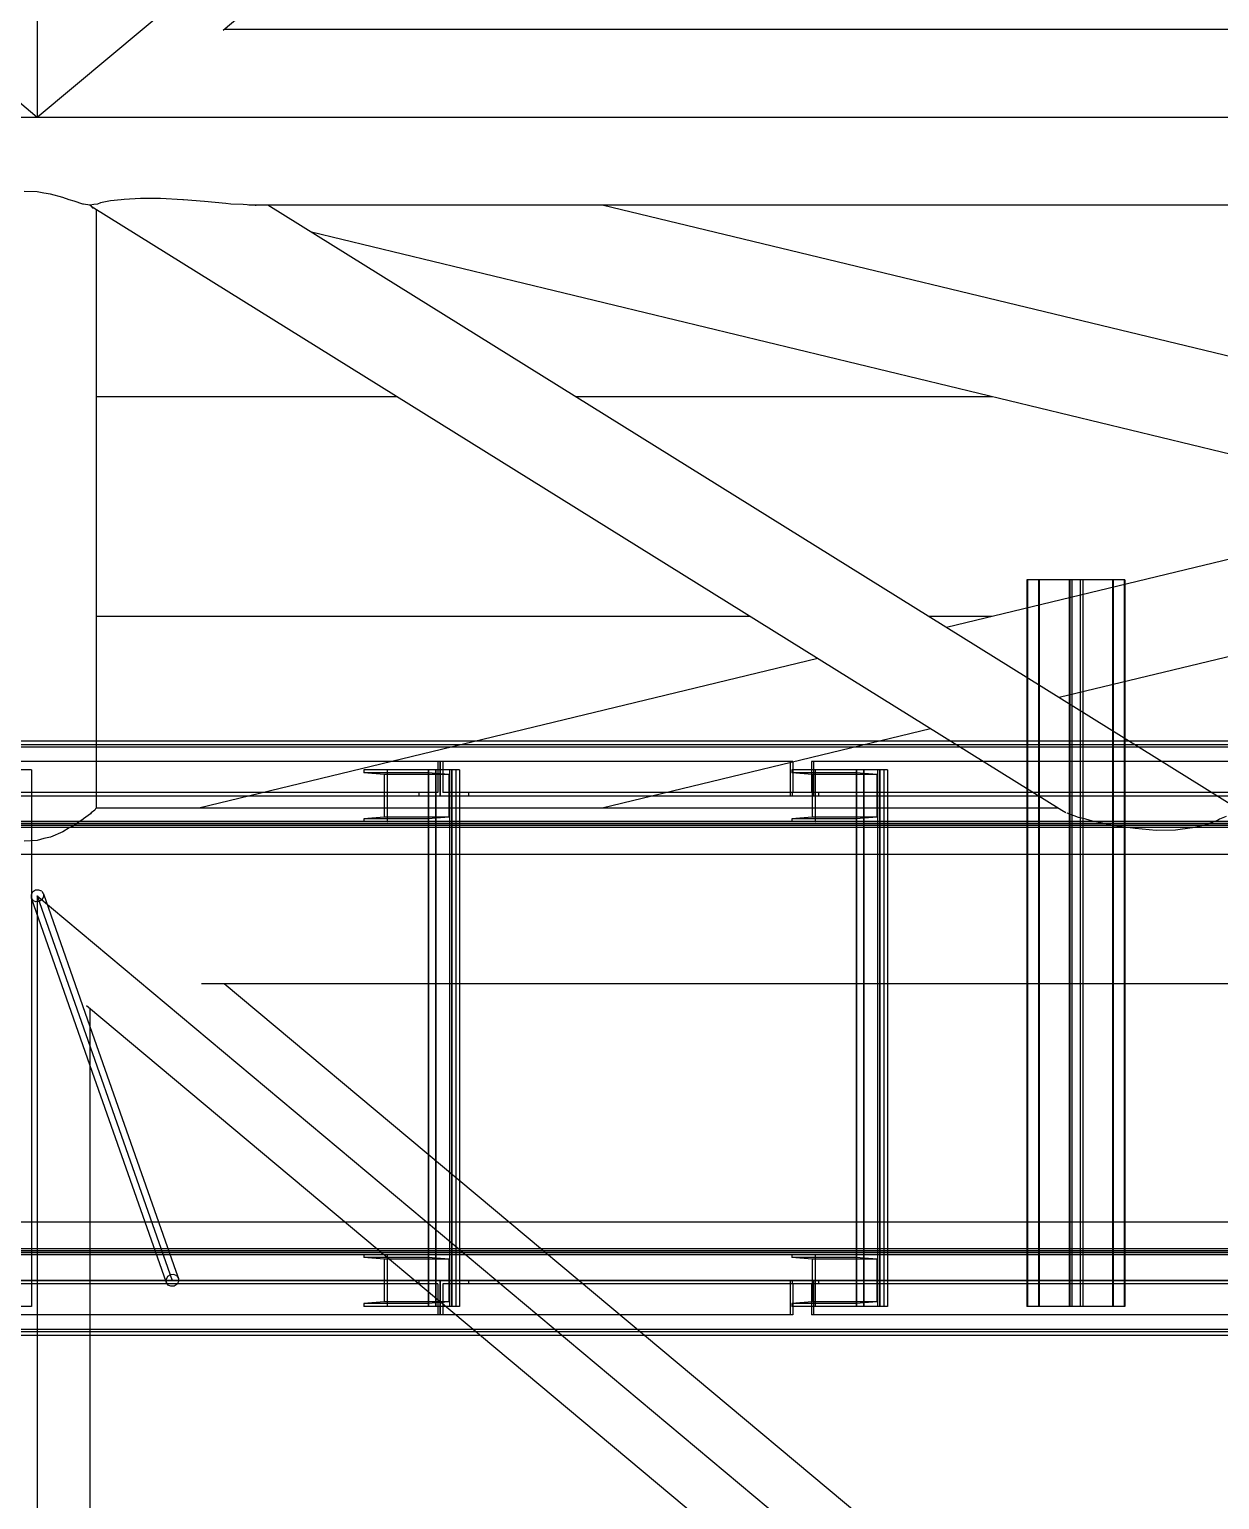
# Model space of a CAD drawing. Header units: millimetres. Extents: x 150209.93 to 150215.05, y 136675.65 to 136679.93.
# Drawn here: x 150210.9472 to 150211.0022, y 136676.4368 to 136676.5048 of the extents above; entities that cross this region are included whole.
import ezdxf

# ---------------------------------------------------------------- set-up
doc = ezdxf.new("R2010")
doc.units = ezdxf.units.MM
doc.header["$LTSCALE"] = 0.25
for name, pattern in [('CENTER', [50.8, 31.75, -6.35, 6.35, -6.35]), ('XKITLINE00', [0]), ('XKITLINE02', [4, 2, -2]), ('XKITLINE03', [6, 3, -1, 1, -1])]:
    doc.linetypes.add(name, pattern=pattern)

# ---------------------------------------------------------------- blocks, each defined once
blk = doc.blocks.new('çatıı')
at = {"color": 8, "linetype": 'CENTER'}
for p, q in [((8366.94, 5810.27), (10096.38, 4350.27)), ((10096.38, 4350.27), (11840, 5810.27)), ((10096.38, 5810.27), (10096.38, 4350.27)), ((9008.64, 4350.27), (10454.11, 4350.27)), ((10096.38, 4170.27), (11840, 2710.27)), ((10096.38, 4170.27), (10096.38, 2710.27))]:
    blk.add_line(p, q, dxfattribs=at)
at = {"color": 8, "linetype": 'XKITLINE00'}
for p, q in [((11763.8, 5730.58), (10139.3, 4370.33)), ((10454.12, 4370.57), (10139.6, 4370.57)), ((10096.38, 4333.01), (10093.35, 4333.1)), ((10097.88, 4332.69), (10096.38, 4333.01)), ((10099.42, 4332.48), (10097.88, 4332.69)), ((10102.3, 4331.73), (10099.42, 4332.48)), ((10103.72, 4331.16), (10102.3, 4331.73)), ((10104.89, 4330.9), (10103.72, 4331.16)), ((10106.93, 4330.21), (10104.89, 4330.9)), ((10107.05, 4330.2), (10106.93, 4330.21)), ((10108.55, 4329.95), (10107.05, 4330.2)), ((10108.84, 4329.97), (10108.38, 4329.97)), ((10108.68, 4329.84), (10108.55, 4329.95)), ((10109.42, 4330.12), (10108.59, 4329.91)), ((10108.68, 4329.84), (10109.22, 4329.26)), ((10110.29, 4330.2), (10109.42, 4330.12)), ((10110.96, 4330.49), (10110.29, 4330.2)), ((10113.27, 4330.92), (10110.96, 4330.49)), ((10115.75, 4331.14), (10113.27, 4330.92)), ((10116.43, 4331.26), (10115.75, 4331.14)), ((10120.27, 4331.51), (10116.43, 4331.26)), ((10124.88, 4331.47), (10120.27, 4331.51)), ((10130.03, 4331.15), (10124.88, 4331.47)), ((10130.16, 4331.14), (10130.03, 4331.15)), ((10135.06, 4330.82), (10130.16, 4331.14)), ((10139.92, 4330.36), (10135.06, 4330.82)), ((10141.13, 4330.2), (10139.92, 4330.36)), ((10143.92, 4330.07), (10141.13, 4330.2)), ((10146.73, 4329.87), (10143.92, 4330.07)), ((10381.57, 4329.97), (10145.26, 4329.97)), ((10146.68, 4329.97), (10146.19, 4329.91)), ((10146.98, 4329.89), (10146.73, 4329.87)), ((10147.62, 4329.97), (10146.98, 4329.89)), ((10373.62, 4190.51), (10149.63, 4329.97)), ((10379.77, 4293.03), (10226.94, 4329.97)), ((10333.12, 4190.01), (10108.85, 4329.66)), ((10109.02, 4329.54), (10108.94, 4329.56)), ((10109.62, 4329.16), (10109.22, 4329.26)), ((10110.03, 4328.92), (10110.03, 4190.55)), ((10379.77, 4270.5), (10159.71, 4323.7)), ((10179.49, 4285.67), (10110.03, 4285.67)), ((10316.99, 4285.67), (10220.78, 4285.67)), ((10379.77, 4250.05), (10306.46, 4232.33)), ((10261.07, 4234.87), (10110.03, 4234.87)), ((10316.99, 4234.87), (10302.37, 4234.87)), ((10276.71, 4225.14), (10133.75, 4190.57)), ((10379.77, 4227.52), (10332.52, 4216.1)), ((10302.78, 4208.91), (10226.94, 4190.57)), ((10110.03, 4190.55), (10109.81, 4190.39)), ((10332.22, 4190.57), (10110.03, 4190.57)), ((10106.95, 4188.02), (10104.89, 4186.56)), ((10107.05, 4188.07), (10106.95, 4188.02)), ((10108.68, 4189.27), (10107.05, 4188.07)), ((10108.86, 4189.5), (10108.68, 4189.27)), ((10109.69, 4190.12), (10108.86, 4189.5)), ((10109.81, 4190.39), (10109.69, 4190.12)), ((10334.07, 4189.5), (10333.12, 4190.01)), ((10336.99, 4188.42), (10334.32, 4189.36)), ((10338.68, 4188.02), (10336.99, 4188.42)), ((10340.73, 4187.42), (10338.68, 4188.02)), ((10345.22, 4186.5), (10340.73, 4187.42)), ((10369.08, 4187.67), (10366.55, 4186.68)), ((10369.54, 4188.02), (10369.08, 4187.67)), ((10371.09, 4188.62), (10369.54, 4188.02)), ((10099.42, 4183.85), (10097.9, 4183.51)), ((10102.3, 4185.06), (10099.42, 4183.85)), ((10103.74, 4186.01), (10102.3, 4185.06)), ((10104.89, 4186.56), (10103.74, 4186.01)), ((10348.89, 4186.01), (10345.22, 4186.5)), ((10350.02, 4185.82), (10348.89, 4186.01)), ((10354.93, 4185.4), (10350.02, 4185.82)), ((10359.4, 4185.45), (10354.93, 4185.4)), ((10363.2, 4185.97), (10359.4, 4185.45)), ((10363.31, 4186.01), (10363.2, 4185.97)), ((10366.55, 4186.68), (10363.31, 4186.01)), ((10096.38, 4183.06), (10093.35, 4182.94)), ((10097.9, 4183.51), (10096.38, 4183.06)), ((10454.11, 4149.97), (10134.34, 4149.97)), ((10968.19, 3456.16), (10139.6, 4149.97)), ((10949.21, 3440.27), (10107.79, 4144.83)), ((10108.56, 4144.19), (10108.56, 2736.36))]:
    blk.add_line(p, q, dxfattribs=at)
at = {"color": 7, "linetype": 'XKITLINE00'}
for p, q in [((10344.99, 4243.37), (10325.06, 4243.37)), ((10325.06, 4243.37), (10325.06, 4236.83)), ((10344.84, 4243.37), (10344.84, 4241.61)), ((10344.99, 4243.37), (10344.99, 4241.64)), ((10344.84, 4219.08), (10344.84, 4208.43)), ((10344.99, 4219.11), (10344.99, 4208.34)), ((10347.52, 4219.73), (10347.52, 4206.76)), ((10347.67, 4219.76), (10347.67, 4206.67)), ((10197.86, 4206.07), (10110.03, 4206.07)), ((10307.33, 4206.07), (10291.05, 4206.07)), ((10379.77, 4206.07), (10348.62, 4206.07)), ((10186.71, 4149.97), (10186.71, 4110.53)), ((10192.15, 4149.97), (10192.15, 4105.97)), ((10193.94, 4149.97), (10193.94, 4104.48)), ((10285.59, 4149.97), (10285.59, 4094.87)), ((10291.03, 4149.97), (10291.03, 4094.87)), ((10292.82, 4149.97), (10292.82, 4094.87)), ((10325.06, 4149.97), (10325.06, 4094.87)), ((10344.84, 4149.97), (10344.84, 4094.87)), ((10344.99, 4149.97), (10344.99, 4094.87)), ((10347.52, 4149.97), (10347.52, 4094.87)), ((10347.67, 4149.97), (10347.67, 4094.87)), ((10108.56, 4140.1), (10128.43, 4083.52)), ((10108.56, 4131.05), (10125.64, 4082.41)), ((10121.26, 4094.87), (10108.56, 4094.87)), ((10167.45, 4094.87), (10124.44, 4094.87)), ((10410.22, 4094.87), (10205.4, 4094.87)), ((10123.44, 4088.67), (10108.56, 4088.67)), ((10174.86, 4088.67), (10126.62, 4088.67)), ((10412.38, 4088.67), (10212.81, 4088.67)), ((10198.74, 4068.67), (10108.56, 4068.67)), ((10481.36, 4068.67), (10236.69, 4068.67))]:
    blk.add_line(p, q, dxfattribs=at)
at = {"color": 116, "linetype": 'XKITLINE02', "true_color": 0x136734}
for p, q in [((10325.21, 4243.37), (10325.21, 4075.37)), ((10327.74, 4243.37), (10327.74, 4075.37)), ((10327.89, 4243.37), (10327.89, 4075.37)), ((10334.78, 4243.37), (10334.78, 4075.37)), ((10335.42, 4243.37), (10335.42, 4075.37)), ((10337.31, 4243.37), (10337.31, 4075.37)), ((10337.95, 4243.37), (10337.95, 4075.37)), ((10347.67, 4243.37), (10344.84, 4243.37)), ((10344.84, 4241.61), (10344.84, 4219.08)), ((10344.99, 4241.64), (10344.99, 4219.11)), ((10347.52, 4243.37), (10347.52, 4219.73)), ((10347.67, 4243.37), (10347.67, 4219.76)), ((10325.06, 4236.83), (10325.06, 4149.97)), ((10344.84, 4208.43), (10344.84, 4149.97)), ((10344.99, 4208.34), (10344.99, 4149.97)), ((10481.46, 4204.69), (9136.74, 4204.69)), ((10482.26, 4205.22), (9138.29, 4205.22)), ((10482.26, 4206.07), (9151.09, 4206.07)), ((10110.03, 4206.07), (10082.73, 4206.07)), ((10291.05, 4206.07), (10197.86, 4206.07)), ((10348.62, 4206.07), (10307.33, 4206.07)), ((10347.52, 4206.76), (10347.52, 4149.97)), ((10347.67, 4206.67), (10347.67, 4149.97)), ((10188.96, 4201.36), (10077.48, 4201.36)), ((10189.45, 4201.36), (10183.16, 4201.36)), ((10188.96, 4201.36), (10188.96, 4194.16)), ((10270.99, 4201.36), (10189.43, 4201.36)), ((10189.43, 4201.36), (10189.43, 4193.36)), ((10189.45, 4201.36), (10189.45, 4193.36)), ((10190.09, 4201.36), (10190.09, 4194.16)), ((10270.99, 4201.36), (10270.34, 4201.36)), ((10270.34, 4201.36), (10270.34, 4193.36)), ((10270.99, 4201.36), (10270.99, 4194.16)), ((10386.73, 4201.36), (10275.25, 4201.36)), ((10275.25, 4201.36), (10275.25, 4194.16)), ((10275.74, 4201.36), (10275.74, 4193.36)), ((10095.05, 4199.38), (10087.83, 4199.38)), ((10095.05, 4199.38), (10095.05, 4075.37)), ((10192.15, 4199.38), (10171.81, 4199.38)), ((10171.81, 4199.38), (10171.81, 4198.7)), ((10186.71, 4198.7), (10171.81, 4198.7)), ((10176.56, 4198.31), (10171.81, 4198.7)), ((10191.46, 4198.31), (10176.56, 4198.31)), ((10176.56, 4198.31), (10176.56, 4188.44)), ((10177.25, 4199.38), (10177.25, 4187.38)), ((10186.71, 4199.38), (10186.71, 4149.97)), ((10193.94, 4199.38), (10186.71, 4199.38)), ((10186.71, 4199.38), (10186.71, 4198.7)), ((10191.46, 4198.31), (10186.71, 4198.7)), ((10186.81, 4199.38), (10186.81, 4075.37)), ((10188.4, 4199.38), (10188.4, 4075.37)), ((10188.5, 4199.38), (10188.5, 4075.37)), ((10191.46, 4198.31), (10191.46, 4188.44)), ((10191.62, 4199.38), (10191.62, 4075.37)), ((10192.15, 4199.38), (10192.15, 4149.97)), ((10192.15, 4199.38), (10192.15, 4187.38)), ((10193.09, 4199.38), (10193.09, 4075.37)), ((10193.94, 4199.38), (10193.94, 4149.97)), ((10291.03, 4199.38), (10270.7, 4199.38)), ((10270.7, 4199.38), (10270.7, 4198.7)), ((10285.59, 4198.7), (10270.7, 4198.7)), ((10275.44, 4198.31), (10270.7, 4198.7)), ((10290.34, 4198.31), (10275.44, 4198.31)), ((10275.44, 4198.31), (10275.44, 4188.44)), ((10276.14, 4199.38), (10276.14, 4187.38)), ((10285.59, 4199.38), (10285.59, 4198.7)), ((10285.59, 4199.38), (10285.59, 4149.97)), ((10292.82, 4199.38), (10285.59, 4199.38)), ((10290.34, 4198.31), (10285.59, 4198.7)), ((10285.7, 4199.38), (10285.7, 4075.37)), ((10287.28, 4199.38), (10287.28, 4075.37)), ((10287.38, 4199.38), (10287.38, 4075.37)), ((10290.34, 4198.31), (10290.34, 4188.44)), ((10290.5, 4199.38), (10290.5, 4075.37)), ((10291.03, 4199.38), (10291.03, 4187.38)), ((10291.03, 4199.38), (10291.03, 4149.97)), ((10291.97, 4199.38), (10291.97, 4075.37)), ((10292.82, 4199.38), (10292.82, 4149.97)), ((10188.96, 4194.16), (10073.05, 4194.16)), ((10184.53, 4194.16), (10184.53, 4193.36)), ((10188.96, 4194.16), (10184.53, 4194.16)), ((10276.9, 4194.16), (10190.09, 4194.16)), ((10195.99, 4194.16), (10195.99, 4193.36)), ((10386.73, 4194.16), (10270.82, 4194.16)), ((10270.82, 4194.16), (10270.82, 4193.36)), ((10276.9, 4194.16), (10270.99, 4194.16)), ((10276.9, 4194.16), (10276.9, 4193.36)), ((10189.45, 4193.36), (10073.05, 4193.36)), ((10181.91, 4193.36), (10077.97, 4193.36)), ((10276.9, 4193.36), (10189.43, 4193.36)), ((10276.9, 4193.36), (10270.34, 4193.36)), ((10387.22, 4193.36), (10270.82, 4193.36)), ((10380.05, 4193.36), (10275.74, 4193.36)), ((10481.46, 4187.46), (9118.85, 4187.46)), ((10493.82, 4187.37), (9126.63, 4187.37)), ((10481.36, 4187.37), (9126.63, 4187.37)), ((10176.56, 4188.44), (10171.81, 4188.06)), ((10186.71, 4188.06), (10171.81, 4188.06)), ((10171.81, 4188.06), (10171.81, 4187.38)), ((10192.15, 4187.38), (10171.81, 4187.38)), ((10191.46, 4188.44), (10176.56, 4188.44)), ((10191.46, 4188.44), (10186.71, 4188.06)), ((10186.71, 4188.06), (10186.71, 4187.38)), ((10275.44, 4188.44), (10270.7, 4188.06)), ((10285.59, 4188.06), (10270.7, 4188.06)), ((10270.7, 4188.06), (10270.7, 4187.38)), ((10291.03, 4187.38), (10270.7, 4187.38)), ((10290.34, 4188.44), (10275.44, 4188.44)), ((10290.34, 4188.44), (10285.59, 4188.06)), ((10285.59, 4188.06), (10285.59, 4187.38)), ((10482.26, 4186.07), (9117.29, 4186.07)), ((10482.26, 4186.92), (9119.29, 4186.92)), ((10493.61, 4186.52), (9126.73, 4186.52)), ((10493.82, 4179.87), (9126.63, 4179.87)), ((10452.49, 4179.87), (9126.63, 4179.87)), ((10095.3, 4171.16), (10094.94, 4170.52)), ((10094.94, 4170.52), (10094.96, 4169.8)), ((10095.96, 4171.57), (10095.3, 4171.16)), ((10096.73, 4171.63), (10095.96, 4171.57)), ((10097.4, 4171.33), (10096.73, 4171.63)), ((10097.4, 4171.33), (10097.76, 4170.81)), ((10097.76, 4170.81), (10097.81, 4170.75)), ((10097.81, 4170.75), (10097.83, 4170.03)), ((10097.81, 4170.75), (10108.56, 4140.1)), ((10094.96, 4169.8), (10095.36, 4169.22)), ((10094.96, 4169.8), (10108.56, 4131.05)), ((10096.04, 4168.92), (10095.36, 4169.22)), ((10096.81, 4168.98), (10096.04, 4168.92)), ((10097.46, 4169.39), (10096.81, 4168.98)), ((10097.83, 4170.03), (10097.46, 4169.39)), ((10186.71, 4110.53), (10186.71, 4075.37)), ((10192.15, 4105.97), (10192.15, 4075.37)), ((10193.94, 4104.48), (10193.94, 4075.37)), ((10493.82, 4094.87), (9254.12, 4094.87)), ((10108.56, 4094.87), (10084.2, 4094.87)), ((10124.44, 4094.87), (10121.26, 4094.87)), ((10205.4, 4094.87), (10167.45, 4094.87)), ((10285.59, 4094.87), (10285.59, 4075.37)), ((10291.03, 4094.87), (10291.03, 4075.37)), ((10292.82, 4094.87), (10292.82, 4075.37)), ((10325.06, 4094.87), (10325.06, 4075.37)), ((10344.84, 4094.87), (10344.84, 4075.37)), ((10344.99, 4094.87), (10344.99, 4075.37)), ((10347.52, 4094.87), (10347.52, 4075.37)), ((10347.67, 4094.87), (10347.67, 4075.37)), ((10482.26, 4088.67), (9256.31, 4088.67)), ((10108.56, 4088.67), (10084.2, 4088.67)), ((10126.62, 4088.67), (10123.44, 4088.67)), ((10212.81, 4088.67), (10174.86, 4088.67)), ((10481.46, 4087.29), (9120.42, 4087.29)), ((10482.26, 4087.82), (9120.92, 4087.82)), ((10493.82, 4087.37), (9126.63, 4087.37)), ((10493.61, 4088.22), (9126.73, 4088.22)), ((10184.37, 4087.37), (10171.81, 4087.37)), ((10171.81, 4087.37), (10171.81, 4086.69)), ((10186.71, 4086.69), (10171.81, 4086.69)), ((10176.56, 4086.31), (10171.81, 4086.69)), ((10191.46, 4086.31), (10176.56, 4086.31)), ((10176.56, 4086.31), (10176.56, 4076.44)), ((10192.15, 4087.37), (10177.12, 4087.37)), ((10177.25, 4087.37), (10177.25, 4075.37)), ((10186.71, 4087.37), (10186.71, 4086.69)), ((10191.46, 4086.31), (10186.71, 4086.69)), ((10191.46, 4086.31), (10191.46, 4076.44)), ((10192.15, 4087.37), (10192.15, 4075.37)), ((10291.03, 4087.37), (10270.7, 4087.37)), ((10270.7, 4087.37), (10270.7, 4086.69)), ((10285.59, 4086.69), (10270.7, 4086.69)), ((10275.44, 4086.31), (10270.7, 4086.69)), ((10290.34, 4086.31), (10275.44, 4086.31)), ((10275.44, 4086.31), (10275.44, 4076.44)), ((10276.14, 4087.37), (10276.14, 4075.37)), ((10285.59, 4087.37), (10285.59, 4086.69)), ((10290.34, 4086.31), (10285.59, 4086.69)), ((10290.34, 4086.31), (10290.34, 4076.44)), ((10291.03, 4087.37), (10291.03, 4075.37)), ((10125.64, 4082.41), (10126.17, 4080.9)), ((10126.51, 4082.26), (10126.15, 4081.62)), ((10127.17, 4082.67), (10126.51, 4082.26)), ((10127.94, 4082.73), (10127.17, 4082.67)), ((10128.61, 4082.43), (10127.94, 4082.73)), ((10128.43, 4083.52), (10129.02, 4081.85)), ((10128.61, 4082.43), (10129.02, 4081.85)), ((10129.02, 4081.85), (10129.04, 4081.13)), ((10189.45, 4081.39), (10073.05, 4081.39)), ((10188.96, 4080.59), (10073.05, 4080.59)), ((10126.15, 4081.62), (10126.17, 4080.9)), ((10126.17, 4080.9), (10126.57, 4080.32)), ((10127.25, 4080.02), (10126.57, 4080.32)), ((10128.02, 4080.08), (10127.25, 4080.02)), ((10128.67, 4080.49), (10128.02, 4080.08)), ((10129.04, 4081.13), (10128.67, 4080.49)), ((10184.53, 4081.39), (10184.53, 4080.59)), ((10188.96, 4080.59), (10188.96, 4073.39)), ((10195.99, 4081.39), (10189.43, 4081.39)), ((10189.43, 4081.39), (10189.43, 4073.39)), ((10276.9, 4081.39), (10189.43, 4081.39)), ((10189.45, 4081.39), (10189.45, 4073.39)), ((10195.99, 4080.59), (10190.09, 4080.59)), ((10190.09, 4080.59), (10190.09, 4073.39)), ((10276.9, 4080.59), (10190.09, 4080.59)), ((10195.99, 4081.39), (10195.99, 4080.59)), ((10270.34, 4081.39), (10270.34, 4073.39)), ((10275.74, 4081.39), (10270.82, 4081.39)), ((10270.82, 4081.39), (10270.82, 4080.59)), ((10387.22, 4081.39), (10270.82, 4081.39)), ((10275.25, 4080.59), (10270.82, 4080.59)), ((10386.73, 4080.59), (10270.82, 4080.59)), ((10270.99, 4080.59), (10270.99, 4073.39)), ((10275.25, 4080.59), (10275.25, 4073.39)), ((10275.74, 4081.39), (10275.74, 4073.39)), ((10276.9, 4081.39), (10276.9, 4080.59)), ((10095.05, 4075.37), (10087.83, 4075.37)), ((10176.56, 4076.44), (10171.81, 4076.05)), ((10186.71, 4076.05), (10171.81, 4076.05)), ((10171.81, 4076.05), (10171.81, 4075.37)), ((10192.15, 4075.37), (10171.81, 4075.37)), ((10191.46, 4076.44), (10176.56, 4076.44)), ((10191.46, 4076.44), (10186.71, 4076.05)), ((10186.71, 4076.05), (10186.71, 4075.37)), ((10193.94, 4075.37), (10186.71, 4075.37)), ((10275.44, 4076.44), (10270.7, 4076.05)), ((10285.59, 4076.05), (10270.7, 4076.05)), ((10270.7, 4076.05), (10270.7, 4075.37)), ((10291.03, 4075.37), (10270.7, 4075.37)), ((10290.34, 4076.44), (10275.44, 4076.44)), ((10290.34, 4076.44), (10285.59, 4076.05)), ((10285.59, 4076.05), (10285.59, 4075.37)), ((10292.82, 4075.37), (10285.59, 4075.37)), ((10347.67, 4075.37), (10325.06, 4075.37)), ((10189.45, 4073.39), (10077.48, 4073.39)), ((10190.09, 4073.39), (10189.43, 4073.39)), ((10270.99, 4073.39), (10189.43, 4073.39)), ((10275.74, 4073.39), (10275.25, 4073.39)), ((10387.22, 4073.39), (10275.25, 4073.39)), ((10481.46, 4070.06), (9120.42, 4070.06)), ((10482.26, 4069.52), (9120.92, 4069.52)), ((10108.56, 4068.67), (10084.2, 4068.67)), ((10236.69, 4068.67), (10198.74, 4068.67))]:
    blk.add_line(p, q, dxfattribs=at)
at = {"color": 1, "linetype": 'XKITLINE03'}
for p, q in [((10334.95, 4243.37), (10334.95, 4075.37)), ((10192.15, 4075.37), (10192.15, 4199.38)), ((10291.03, 4075.37), (10291.03, 4199.38)), ((9134.71, 4193.37), (10497.87, 4193.37)), ((10189.45, 4193.36), (10077.97, 4193.36)), ((10270.34, 4193.36), (10189.43, 4193.36)), ((10387.22, 4193.36), (10275.74, 4193.36)), ((10493.82, 4187.37), (9129.61, 4187.37)), ((10192.15, 4187.38), (10177.25, 4187.38)), ((10291.03, 4187.38), (10276.14, 4187.38)), ((10096.38, 4170.27), (10127.59, 4081.37)), ((9129.61, 4087.37), (10493.82, 4087.37)), ((10192.15, 4087.37), (10177.25, 4087.37)), ((10291.03, 4087.37), (10276.14, 4087.37)), ((9122.12, 4081.37), (10497.87, 4081.37)), ((10077.97, 4081.39), (10189.45, 4081.39)), ((10189.43, 4081.39), (10270.34, 4081.39)), ((10275.74, 4081.39), (10387.22, 4081.39))]:
    blk.add_line(p, q, dxfattribs=at)
at = {"color": 8, "linetype": 'XKITLINE00'}
for centre in [(10096.38, 4350.27), (10096.38, 4350.27), (10096.38, 4350.27), (10096.38, 4170.27), (10096.38, 4170.27)]:
    blk.add_circle(centre, 0.05, dxfattribs=at)
at = {"color": 1, "linetype": 'XKITLINE00'}
for centre in [(10334.95, 4243.37), (10192.15, 4199.38), (10291.03, 4199.38), (10189.43, 4193.36), (10189.45, 4193.36), (10270.34, 4193.36), (10275.74, 4193.36), (10177.25, 4187.38), (10192.15, 4187.38), (10276.14, 4187.38), (10291.03, 4187.38), (10096.38, 4170.27), (10177.25, 4087.37), (10192.15, 4087.37), (10276.14, 4087.37), (10291.03, 4087.37), (10127.59, 4081.37), (10189.43, 4081.39), (10189.45, 4081.39), (10270.34, 4081.39), (10275.74, 4081.39), (10192.15, 4075.37), (10291.03, 4075.37), (10334.95, 4075.37)]:
    blk.add_circle(centre, 0.05, dxfattribs=at)

msp = doc.modelspace()

# ---------------------------------------------------------------- block references
at = {"xscale": 0.0002000170049888334, "yscale": 0.0002000170049888334, "zscale": 0.0002000170049888334}
msp.add_blockref('çatıı', (150208.928067, 136675.630592), dxfattribs=at)

doc.saveas('drawing.dxf')
